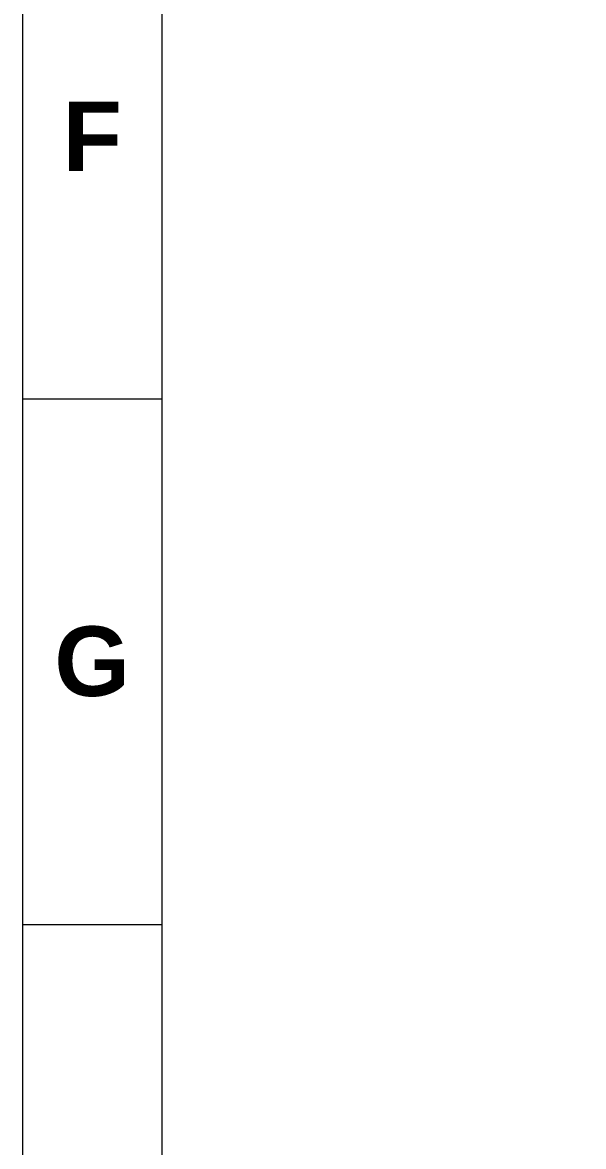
# Model space of a CAD drawing. Header units: inches. Extents: x -250485 to 735580, y -140410 to 288049.
# Drawn here: x 45247.9 to 45414.9, y 21174.3 to 21509.1 of the extents above; entities that cross this region are included whole.
import ezdxf

# ---------------------------------------------------------------- set-up
doc = ezdxf.new("R2010")
doc.units = ezdxf.units.IN
doc.header["$MEASUREMENT"] = 0
for name, color, linetype, lineweight in [('Inline', 7, 'Continuous', 0), ('Outline', 7, 'Continuous', 0), ('Scale', 7, 'Continuous', 0), ('Scale_Text', 7, 'Continuous', 0), ('Titelblk', 7, 'Continuous', 25), ('TITLE', 7, 'Continuous', 20)]:
    doc.layers.add(name, color=color, linetype=linetype, lineweight=lineweight)
doc.styles.get("Standard").update_dxf_attribs({"font": 'arialbd.ttf', "height": 24})

# ---------------------------------------------------------------- blocks, each defined once
blk = doc.blocks.new('PAGE')
at = {"layer": 'Inline', "color": 252, "lineweight": 15}
blk.add_lwpolyline([(178051640.63, 22656441.11), (178051640.63, 22657235.79), (178050505.36, 22657235.79), (178050505.36, 22656441.11)], close=True, dxfattribs=at)
at = {"layer": 'Outline', "color": 252, "lineweight": 15}
blk.add_lwpolyline([(178050483.42, 22657252.66), (178050483.42, 22656424.24)], dxfattribs=at)
at = {"layer": 'Scale', "color": 252, "lineweight": 9}
for p, q in [((178050483.42, 22656755.67), (178050505.36, 22656755.67)), ((178050483.42, 22656672.88), (178050505.36, 22656672.88))]:
    blk.add_line(p, q, dxfattribs=at)
at = {"layer": 'Scale_Text', "color": 252, "lineweight": 13, "char_height": 10.97, "width": 8.3603, "attachment_point": 5}
for s, insert in [('F', (178050494.39, 22656797.06)), ('G', (178050494.39, 22656714.27))]:
    blk.add_mtext(s, dxfattribs=dict(at, insert=insert))
blk = doc.blocks.new('Title')
at = {"layer": 'Titelblk', "color": 3, "linetype": 'Continuous', "lineweight": 0, "xscale": 3.014611567961765, "yscale": 3.014611567959946, "zscale": 3.014611567966516}
blk.add_blockref('PAGE', (-536855255.83, -68388223.96), dxfattribs=at)

msp = doc.modelspace()

# ---------------------------------------------------------------- block references
at = {"layer": 'TITLE', "xscale": 0.6269545389804989, "yscale": 0.6269545389804989, "zscale": 0.6269545337923679}
msp.add_blockref('Title', (109328.2, 75883.19), dxfattribs=at)

doc.saveas('drawing.dxf')
